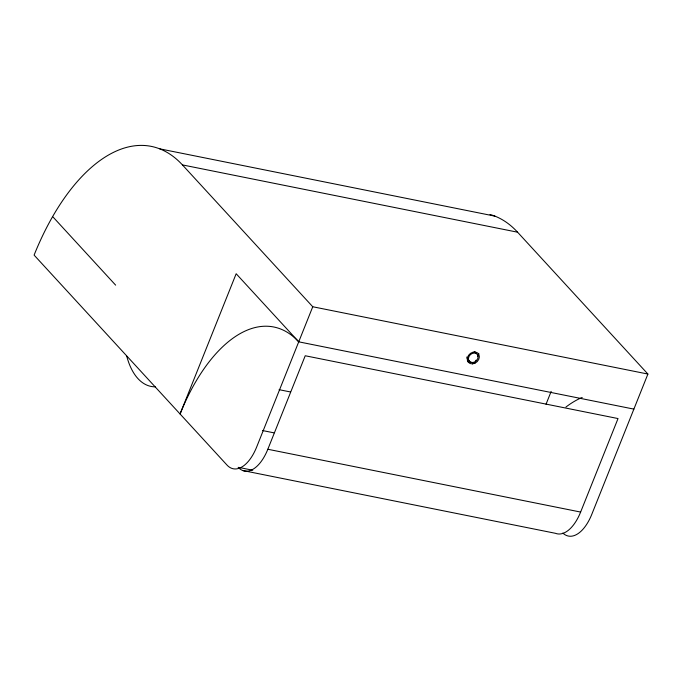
<?xml version="1.0" encoding="UTF-8"?>
<svg xmlns="http://www.w3.org/2000/svg" width="682" height="682" viewBox="0 0 682 682"><rect width="100%" height="100%" fill="white"/><g stroke="black" fill="none" stroke-linecap="round" stroke-linejoin="round"><path stroke-width="1.02" d="M182.426 164.908L312.757 306.755L256.662 447.017A39.556 19.897 -78.6 0 1 226.995 465.056L34.1 255.111A197.771 99.504 -78.6 0 1 182.426 164.908L517.57 232.195L647.9 374.051L591.806 514.305A39.556 19.897 -78.6 0 1 562.829 533.051M238.163 467.298A39.556 19.897 -78.6 0 0 267.83 449.259L305.229 355.757L618.028 418.56L580.629 512.063A39.556 19.897 -78.6 0 1 555.489 533.315L242.69 470.512M476.104 360.139L474.936 363.063L467.826 361.63M477.664 356.243L478.832 353.319M546.035 404.238L551.167 391.4M159.793 148.855L494.936 216.143M312.757 306.755L647.9 374.051M298.733 341.827A158.215 79.598 -78.6 0 0 180.074 413.991L236.168 273.738L298.733 341.827L633.876 409.115M279.091 389.678L290.558 391.98M262.553 430.547L274.036 432.857M267.83 449.259L580.629 512.063M239.212 467.511L252.766 470.23M53.128 217.106L115.633 285.136M469.19 360.59A5.277 4.28 -42.6 0 1 466.846 356.984M474.186 351.597A5.277 4.28 -42.6 0 1 475.925 352.986M490 214.489A197.771 99.504 -78.6 0 1 517.57 232.195M565.932 407.043A158.215 79.598 -78.6 0 1 582.189 397.444M155.3 386.839A83.059 41.79 -78.6 0 1 126.758 356.251M473.163 362.474A5.277 4.28 -42.6 0 0 477.494 354.683A5.277 4.28 -42.6 0 0 469.105 356.234A5.277 4.28 -42.6 0 0 473.163 362.474M472.507 363.873A6.59 5.345 -42.6 0 0 478.917 354.597A6.59 5.345 -42.6 0 0 468.525 355.339A6.59 5.345 -42.6 0 0 472.507 363.873"/></g></svg>
